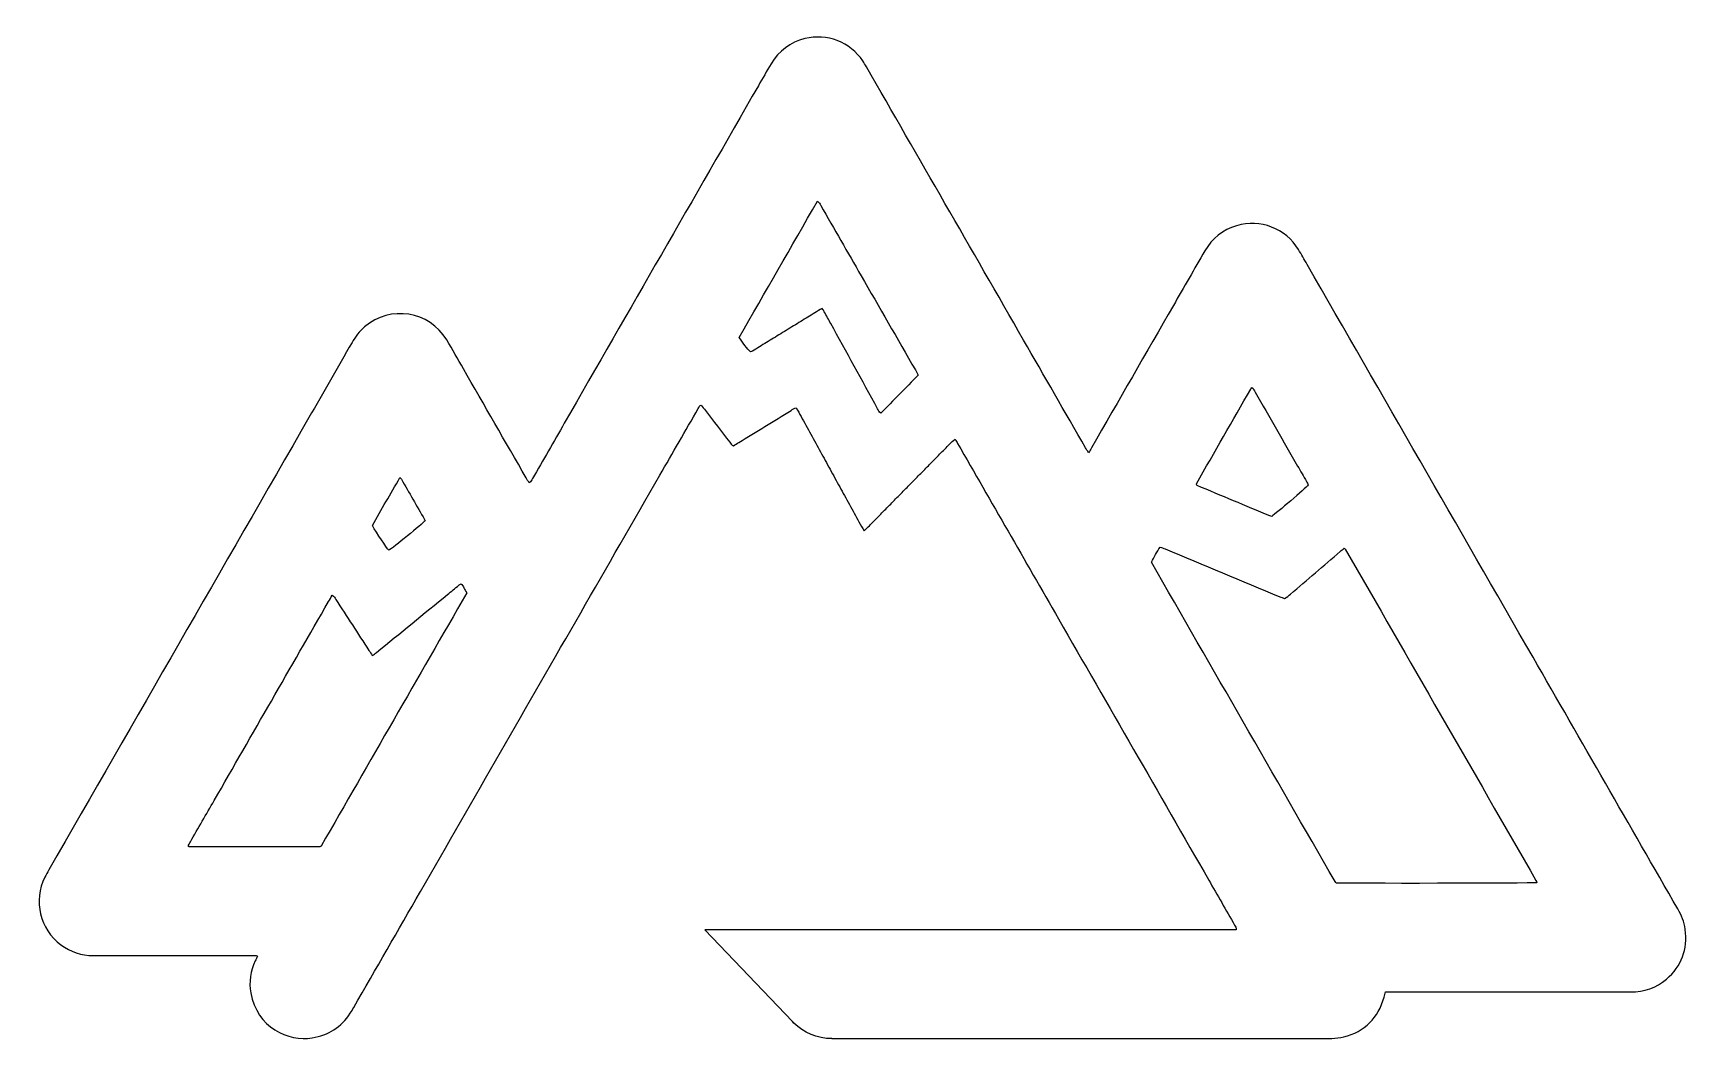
# Model space of a CAD drawing. Extents: x 12.3 to 77.6, y -49.4 to -9.5.
import ezdxf

# ---------------------------------------------------------------- set-up
doc = ezdxf.new("R2010")
doc.units = 0
doc.header["$MEASUREMENT"] = 0
doc.layers.add('LAYER_1', color=7, linetype='CONTINUOUS')

msp = doc.modelspace()

# ---------------------------------------------------------------- linework, layer by layer
at = {"layer": 'LAYER_1', "color": 7}
for points in [[(43.797, -44.963), (43.797, -44.963), (43.796, -44.963)], [(42.292, -48.648), (42.233, -48.587)]]:
    msp.add_lwpolyline(points, dxfattribs=at)
for points, knots in [([(43.797, -49.263), (43.797, -49.263), (44.473, -49.263), (44.473, -49.263), (44.473, -49.263), (44.473, -49.262), (44.473, -49.262), (51.124, -49.262), (56.694, -49.262), (63.344, -49.261), (63.406, -49.261), (63.468, -49.267), (63.529, -49.26), (63.685, -49.243), (63.845, -49.236), (63.996, -49.197), (64.831, -48.981), (65.362, -48.452), (65.59, -47.62), (65.608, -47.556), (65.626, -47.491), (65.647, -47.417), (65.73, -47.417), (65.804, -47.417), (65.879, -47.417), (67.153, -47.417), (68.428, -47.417), (69.703, -47.417), (71.574, -47.417), (73.445, -47.415), (75.315, -47.418), (75.851, -47.418), (76.332, -47.263), (76.736, -46.912), (77.333, -46.394), (77.583, -45.735), (77.476, -44.946), (77.437, -44.657), (77.329, -44.393), (77.184, -44.141), (75.278, -40.828), (73.374, -37.515), (71.469, -34.201), (68.497, -29.029), (65.524, -23.857), (62.551, -18.685), (62.439, -18.489), (62.33, -18.291), (62.212, -18.098), (61.701, -17.262), (60.706, -16.877), (59.771, -17.156), (59.222, -17.32), (58.801, -17.654), (58.514, -18.151), (58.099, -18.869), (57.687, -19.588), (57.274, -20.306), (56.196, -22.183), (55.117, -24.059), (54.038, -25.935), (54.005, -25.993), (53.969, -26.049), (53.924, -26.122), (53.879, -26.046), (53.842, -25.989), (53.809, -25.93), (52.992, -24.511), (52.176, -23.092), (51.36, -21.673), (49.292, -18.074), (47.223, -14.476), (45.155, -10.878), (45.11, -10.801), (45.067, -10.723), (45.017, -10.649), (44.516, -9.908), (43.592, -9.549), (42.73, -9.769), (42.153, -9.916), (41.703, -10.244), (41.396, -10.758), (41.224, -11.046), (41.06, -11.339), (40.893, -11.63), (38.34, -16.071), (35.786, -20.513), (33.233, -24.954), (32.813, -25.685), (32.395, -26.416), (31.974, -27.145), (31.941, -27.202), (31.921, -27.271), (31.845, -27.314), (31.804, -27.246), (31.764, -27.183), (31.728, -27.119), (30.901, -25.683), (30.075, -24.246), (29.249, -22.809), (29.031, -22.429), (28.819, -22.045), (28.592, -21.67), (27.898, -20.525), (26.365, -20.283), (25.349, -21.152), (25.144, -21.328), (24.986, -21.541), (24.852, -21.775), (24.287, -22.762), (23.719, -23.747), (23.153, -24.733), (19.729, -30.688), (16.306, -36.644), (12.882, -42.6), (12.828, -42.695), (12.772, -42.79), (12.723, -42.888), (12.264, -43.813), (12.533, -44.941), (13.362, -45.557), (13.742, -45.839), (14.169, -45.982), (14.645, -45.981), (16.098, -45.979), (17.551, -45.981), (19.004, -45.981), (19.648, -45.981), (20.292, -45.98), (20.936, -45.981), (20.994, -45.981), (21.055, -45.971), (21.123, -46.002), (21.09, -46.074), (21.062, -46.135), (21.033, -46.196), (20.838, -46.598), (20.782, -47.025), (20.857, -47.458), (21.095, -48.821), (22.35, -49.394), (23.279, -49.235), (23.924, -49.125), (24.426, -48.809), (24.784, -48.263), (24.833, -48.189), (24.875, -48.111), (24.92, -48.033), (25.797, -46.507), (26.674, -44.981), (27.551, -43.455), (29.66, -39.785), (31.77, -36.116), (33.879, -32.446), (34.92, -30.635), (35.961, -28.824), (37.002, -27.013), (37.508, -26.134), (38.013, -25.255), (38.52, -24.378), (38.548, -24.328), (38.558, -24.258), (38.637, -24.242), (38.691, -24.311), (38.747, -24.381), (38.801, -24.451), (39.121, -24.871), (39.439, -25.291), (39.761, -25.709), (39.801, -25.761), (39.827, -25.832), (39.911, -25.846), (39.978, -25.805), (40.048, -25.763), (40.118, -25.72), (40.807, -25.297), (41.496, -24.874), (42.185, -24.452), (42.247, -24.415), (42.302, -24.36), (42.39, -24.353), (42.518, -24.584), (42.643, -24.812), (42.768, -25.039), (42.897, -25.273), (43.026, -25.507), (43.154, -25.741), (43.28, -25.969), (43.405, -26.197), (43.53, -26.426), (43.659, -26.66), (43.787, -26.894), (43.915, -27.128), (44.04, -27.357), (44.165, -27.585), (44.291, -27.813), (44.419, -28.047), (44.546, -28.282), (44.677, -28.515), (44.804, -28.74), (44.916, -28.974), (45.068, -29.205), (45.215, -29.071), (45.339, -28.937), (45.468, -28.807), (45.604, -28.671), (45.737, -28.534), (45.872, -28.397), (46.001, -28.264), (46.131, -28.132), (46.26, -28), (46.395, -27.863), (46.53, -27.727), (46.664, -27.59), (46.794, -27.458), (46.924, -27.326), (47.053, -27.194), (47.188, -27.057), (47.322, -26.921), (47.457, -26.784), (47.587, -26.652), (47.717, -26.521), (47.847, -26.389), (47.982, -26.252), (48.114, -26.113), (48.251, -25.979), (48.382, -25.852), (48.496, -25.705), (48.655, -25.593), (48.693, -25.654), (48.726, -25.704), (48.757, -25.757), (50.085, -28.066), (51.412, -30.376), (52.74, -32.686), (54.716, -36.124), (56.693, -39.562), (58.669, -43), (59.01, -43.594), (59.352, -44.188), (59.692, -44.782), (59.72, -44.832), (59.77, -44.879), (59.747, -44.963), (59.66, -44.963), (59.572, -44.963), (59.483, -44.963), (53.929, -44.963), (49.024, -44.963), (43.797, -44.963)], [0, 0, 0, 0, 1, 1, 1, 2, 2, 2, 3, 3, 3, 4, 4, 4, 5, 5, 5, 6, 6, 6, 7, 7, 7, 8, 8, 8, 9, 9, 9, 10, 10, 10, 11, 11, 11, 12, 12, 12, 13, 13, 13, 14, 14, 14, 15, 15, 15, 16, 16, 16, 17, 17, 17, 18, 18, 18, 19, 19, 19, 20, 20, 20, 21, 21, 21, 22, 22, 22, 23, 23, 23, 24, 24, 24, 25, 25, 25, 26, 26, 26, 27, 27, 27, 28, 28, 28, 29, 29, 29, 30, 30, 30, 31, 31, 31, 32, 32, 32, 33, 33, 33, 34, 34, 34, 35, 35, 35, 36, 36, 36, 37, 37, 37, 38, 38, 38, 39, 39, 39, 40, 40, 40, 41, 41, 41, 42, 42, 42, 43, 43, 43, 44, 44, 44, 45, 45, 45, 46, 46, 46, 47, 47, 47, 48, 48, 48, 49, 49, 49, 50, 50, 50, 51, 51, 51, 52, 52, 52, 53, 53, 53, 54, 54, 54, 55, 55, 55, 56, 56, 56, 57, 57, 57, 58, 58, 58, 59, 59, 59, 60, 60, 60, 61, 61, 61, 62, 62, 62, 63, 63, 63, 64, 64, 64, 65, 65, 65, 66, 66, 66, 67, 67, 67, 68, 68, 68, 69, 69, 69, 70, 70, 70, 71, 71, 71, 72, 72, 72, 73, 73, 73, 74, 74, 74, 75, 75, 75, 76, 76, 76, 77, 77, 77, 78, 78, 78, 79, 79, 79, 80, 80, 80, 81, 81, 81, 82, 82, 82, 83, 83, 83, 83]), ([(47.201, -23.059), (47.16, -22.986), (47.125, -22.92), (47.088, -22.856), (46.375, -21.615), (45.662, -20.375), (44.949, -19.134), (44.417, -18.208), (43.885, -17.282), (43.352, -16.356), (43.319, -16.299), (43.301, -16.23), (43.222, -16.192), (42.19, -17.988), (41.161, -19.779), (40.134, -21.566), (40.246, -21.754), (40.465, -22.035), (40.585, -22.144), (40.779, -22.05), (40.957, -21.923), (41.144, -21.811), (41.332, -21.698), (41.518, -21.583), (41.705, -21.468), (41.897, -21.35), (42.09, -21.231), (42.282, -21.113), (42.469, -20.998), (42.655, -20.882), (42.843, -20.77), (43.029, -20.658), (43.208, -20.533), (43.413, -20.432), (43.444, -20.479), (43.472, -20.516), (43.495, -20.556), (43.581, -20.712), (43.666, -20.868), (43.751, -21.025), (44.367, -22.147), (44.984, -23.269), (45.601, -24.391), (45.632, -24.447), (45.653, -24.514), (45.723, -24.563), (46.218, -24.059), (46.707, -23.562), (47.201, -23.059)], [0, 0, 0, 0, 1, 1, 1, 2, 2, 2, 3, 3, 3, 4, 4, 4, 5, 5, 5, 6, 6, 6, 7, 7, 7, 8, 8, 8, 9, 9, 9, 10, 10, 10, 11, 11, 11, 12, 12, 12, 13, 13, 13, 14, 14, 14, 15, 15, 15, 16, 16, 16, 16]), ([(62.598, -27.397), (62.575, -27.351), (62.553, -27.302), (62.526, -27.255), (62.41, -27.053), (62.293, -26.852), (62.177, -26.65), (61.618, -25.677), (61.059, -24.704), (60.499, -23.731), (60.464, -23.67), (60.439, -23.599), (60.376, -23.552), (60.355, -23.577), (60.339, -23.591), (60.329, -23.608), (59.614, -24.854), (58.898, -26.101), (58.183, -27.347), (58.18, -27.353), (58.179, -27.36), (58.179, -27.367), (58.179, -27.373), (58.182, -27.38), (58.183, -27.386), (58.192, -27.397), (58.198, -27.412), (58.209, -27.417), (59.168, -27.819), (60.127, -28.22), (61.086, -28.621), (61.11, -28.631), (61.138, -28.632), (61.159, -28.637), (61.337, -28.516), (62.487, -27.525), (62.598, -27.397)], [0, 0, 0, 0, 1, 1, 1, 2, 2, 2, 3, 3, 3, 4, 4, 4, 5, 5, 5, 6, 6, 6, 7, 7, 7, 8, 8, 8, 9, 9, 9, 10, 10, 10, 11, 11, 11, 12, 12, 12, 12]), ([(27.736, -28.811), (27.729, -28.793), (27.724, -28.774), (27.715, -28.756), (27.411, -28.228), (27.108, -27.7), (26.803, -27.172), (26.791, -27.15), (26.768, -27.135), (26.741, -27.108), (26.373, -27.745), (26.011, -28.372), (25.657, -28.995), (25.835, -29.312), (26.204, -29.866), (26.31, -29.977), (26.463, -29.888), (27.624, -28.939), (27.736, -28.811)], [0, 0, 0, 0, 1, 1, 1, 2, 2, 2, 3, 3, 3, 4, 4, 4, 5, 5, 5, 6, 6, 6, 6]), ([(63.656, -43.06), (63.669, -43.083), (63.691, -43.101), (63.706, -43.118), (63.981, -43.139), (71.444, -43.132), (71.623, -43.108), (71.606, -43.068), (71.599, -43.042), (71.586, -43.019), (69.077, -38.655), (66.568, -34.292), (64.059, -29.929), (64.053, -29.919), (64.038, -29.914), (64.015, -29.899), (63.967, -29.938), (63.913, -29.977), (63.862, -30.021), (63.206, -30.583), (62.551, -31.145), (61.896, -31.707), (61.824, -31.768), (61.758, -31.839), (61.663, -31.884), (61.6, -31.859), (61.537, -31.836), (61.474, -31.81), (59.964, -31.181), (58.454, -30.551), (56.944, -29.921), (56.883, -29.896), (56.819, -29.875), (56.751, -29.849), (56.621, -30.048), (56.512, -30.243), (56.405, -30.448), (58.823, -34.654), (61.239, -38.857), (63.656, -43.06)], [0, 0, 0, 0, 1, 1, 1, 2, 2, 2, 3, 3, 3, 4, 4, 4, 5, 5, 5, 6, 6, 6, 7, 7, 7, 8, 8, 8, 9, 9, 9, 10, 10, 10, 11, 11, 11, 12, 12, 12, 13, 13, 13, 13]), ([(29.38, -31.66), (29.338, -31.584), (29.307, -31.523), (29.272, -31.465), (29.238, -31.408), (29.215, -31.342), (29.154, -31.296), (29.121, -31.32), (29.092, -31.338), (29.066, -31.359), (28.917, -31.48), (28.769, -31.602), (28.621, -31.723), (27.687, -32.486), (26.754, -33.249), (25.82, -34.012), (25.77, -34.053), (25.723, -34.104), (25.651, -34.127), (25.603, -34.056), (25.561, -33.994), (25.52, -33.932), (25.084, -33.26), (24.648, -32.588), (24.211, -31.916), (24.175, -31.861), (24.149, -31.796), (24.073, -31.752), (24.021, -31.84), (23.973, -31.921), (23.926, -32.003), (22.421, -34.62), (20.916, -37.238), (19.412, -39.856), (19.098, -40.402), (18.783, -40.947), (18.471, -41.494), (18.439, -41.551), (18.389, -41.603), (18.392, -41.673), (18.413, -41.683), (18.425, -41.692), (18.437, -41.692), (18.484, -41.695), (18.532, -41.695), (18.58, -41.695), (20.245, -41.693), (21.91, -41.692), (23.574, -41.69), (23.58, -41.69), (23.587, -41.685), (23.593, -41.682), (23.599, -41.679), (23.605, -41.675), (23.631, -41.661), (25.538, -38.343), (27.455, -35.008), (29.38, -31.66)], [0, 0, 0, 0, 1, 1, 1, 2, 2, 2, 3, 3, 3, 4, 4, 4, 5, 5, 5, 6, 6, 6, 7, 7, 7, 8, 8, 8, 9, 9, 9, 10, 10, 10, 11, 11, 11, 12, 12, 12, 13, 13, 13, 14, 14, 14, 15, 15, 15, 16, 16, 16, 17, 17, 17, 18, 18, 18, 19, 19, 19, 19]), ([(43.796, -44.963), (42.78, -44.963), (41.742, -44.963), (40.662, -44.963), (40.662, -44.963), (38.773, -44.963), (38.773, -44.963), (38.773, -44.963), (42.233, -48.587), (42.233, -48.587)], [0, 0, 0, 0, 1, 1, 1, 2, 2, 2, 3, 3, 3, 3])]:
    msp.add_open_spline(points, degree=3, knots=knots, dxfattribs=at)
for points in [[(43.797, -44.963), (43.797, -44.963), (43.796, -44.963), (43.796, -44.963)], [(42.292, -48.648), (42.272, -48.628), (42.253, -48.607), (42.233, -48.587)], [(43.797, -49.263), (43.211, -49.263), (42.68, -49.028), (42.292, -48.648)]]:
    msp.add_open_spline(points, degree=3, dxfattribs=at)

doc.saveas('drawing.dxf')
